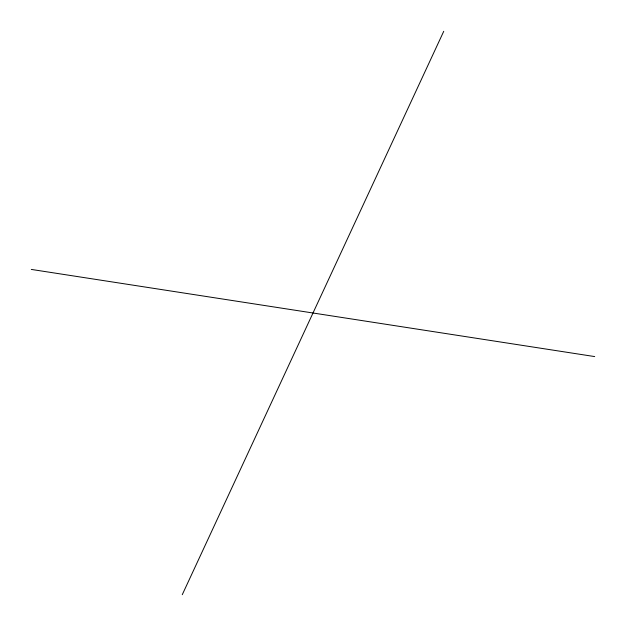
<?xml version="1.0" encoding="UTF-8"?>
<svg xmlns="http://www.w3.org/2000/svg" width="626" height="626" viewBox="0 0 626 626"><rect width="100%" height="100%" fill="white"/><g stroke="black" fill="none" stroke-linecap="round" stroke-linejoin="round"><path stroke-width="0.94" d="M182.26 594.7L443.74 31.3M31.3 269.423L594.7 356.577"/></g></svg>
